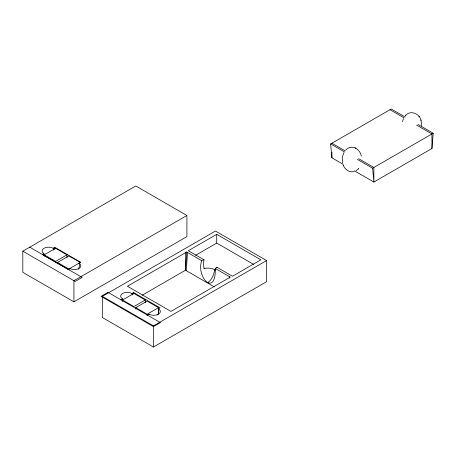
<?xml version="1.0" encoding="UTF-8"?>
<svg xmlns="http://www.w3.org/2000/svg" width="456" height="456" viewBox="0 0 456 456"><rect width="100%" height="100%" fill="white"/><g stroke="black" fill="none" stroke-linecap="round" stroke-linejoin="round"><path stroke-width="0.68" d="M421.686 125.867L421.03 120.418M201.734 260.655C195.801 277.39 215.893 297.403 215.3 268.493A8.966 5.176 0 0 0 216.805 267.17L232.497 276.233L260.9 259.84L216.72 234.333L188.322 250.726L204.02 259.789A8.966 5.176 0 0 0 201.734 260.655L186.743 252.003L185.478 270.22L142.084 295.277M186.27 270.676L187.53 252.459M229.402 278.092L229.505 276.689M354.409 170.806L373.874 182.041L431.94 148.519L433.2 133.215L417.992 124.437M204.02 268.538L204.476 268.424A9.701 5.603 0 0 1 214.719 269.735C213.858 274.347 212.245 279.465 208.204 282.247A6.088 3.517 -60 0 1 207.263 282.669M402.448 121.592L403.474 118.611M343.813 152.635L342.262 157.485L342.496 162.9M420.928 120.099C419.395 113.225 409.762 109.731 405.224 115.892L405.452 115.647M358.308 168.908L358.615 168.572L358.387 168.817M345.739 150.001C348.139 147.391 352.249 146.376 355.458 148.057M358.074 169.153L356.193 170.641M22.806 251.182L135.78 185.974L186.909 215.488L186.909 236.618L73.929 301.832L22.8 272.323L22.8 251.188L75.189 281.426L82.131 277.419L29.748 247.175M43.936 253.564A6.509 3.756 0 0 1 43.987 248.286A6.509 3.756 0 0 1 53.135 248.252L54.777 247.306L80.649 262.24L68.166 269.445L42.294 254.511L43.907 253.582A7.119 4.11 -60 0 0 43.519 255.508M44.266 256.209L44.266 254.83L55.626 248.269L66.986 254.83L66.986 257.589M44.266 254.83L55.626 261.385L66.986 254.83M57.519 263.859L57.519 262.479L68.879 255.919L80.239 262.479M186.909 215.488L73.929 280.696L73.929 301.832M342.849 164.131L331.905 157.81L330.64 143.965L391.231 108.984L405.219 117.061M102.326 296.366L215.454 231.055L266.578 260.57L266.578 281.7L153.45 347.016L102.326 317.501L102.326 296.366L153.45 325.88L266.578 260.57M186.743 252.003L127.418 286.254L170.966 311.397L230.291 277.145L215.3 268.493M195.573 255.286L216.72 243.076L253.536 264.332M120.948 299.826L122.578 298.885A6.618 3.819 0 0 1 122.578 293.482A6.618 3.819 0 0 1 131.938 293.482L133.568 292.541L160.079 307.846L158.449 308.786A7.142 4.121 -60 0 1 157.73 314.999M122.527 301.393L122.527 300.008L133.887 293.453L145.247 300.008L145.247 302.773M357.407 159.418L372.609 168.196L433.2 133.215M145.247 300.008L133.887 306.569L122.527 300.008M135.78 309.043L135.78 307.663L147.14 301.102L158.5 307.663L158.5 313.187M135.78 307.663L147.14 314.224L158.5 307.663M147.453 315.13L149.083 314.19A6.618 3.819 0 0 0 158.449 314.19A6.618 3.819 0 0 0 158.449 308.786M354.164 171.536C349.592 172.961 344.913 169.586 343.3 165.38M204.049 268.527L204.077 268.521A23.205 13.395 60 0 1 204.026 259.8M355.697 148.177C358.712 149.739 360.628 152.874 361.369 156.106M355.121 147.892L356.011 148.337M389.965 109.714L403.959 117.79M416.733 125.166L431.94 133.944L431.94 148.519M331.905 143.235L345.283 150.964M358.667 158.688L373.874 167.466L373.874 182.041L372.609 168.196M330.64 143.965L344.633 152.042M214.252 286.83L185.478 270.22L185.478 252.732M57.519 262.479L68.879 269.04M418.973 116.388L419.303 116.844M343.168 165.055L343.322 165.431M343.037 164.724L343.18 165.083M420.922 120.076L421.048 120.464M331.905 152.258L331.905 157.81M216.72 234.333L216.72 243.076M153.45 325.88L153.45 347.016M147.14 314.224L147.14 315.603M133.568 292.541L133.568 293.926M55.626 261.385L55.626 262.764M54.777 247.306L54.777 249.392M79.053 263.152A7.119 4.11 -60 0 1 78.415 269.291M69.563 269.291A7.119 4.11 -60 0 1 69.762 268.516M79.013 263.186A6.509 3.756 0 0 1 78.956 268.47A6.509 3.756 0 0 1 69.808 268.498M53.187 248.218A7.119 4.11 -60 0 1 53.569 250.07M148.958 314.68A7.142 4.121 -60 0 1 149.083 314.19M131.938 293.482A7.142 4.121 -60 0 1 132.291 294.981M122.225 300.789A7.142 4.121 -60 0 1 122.578 298.885M214.719 269.741A9.701 5.603 0 0 1 215.449 270.197M216.794 267.17A23.205 13.395 60 0 1 216.896 267.78M108.009 292.359L101.067 296.366L153.45 326.61L160.392 322.603L108.009 292.359"/></g></svg>
